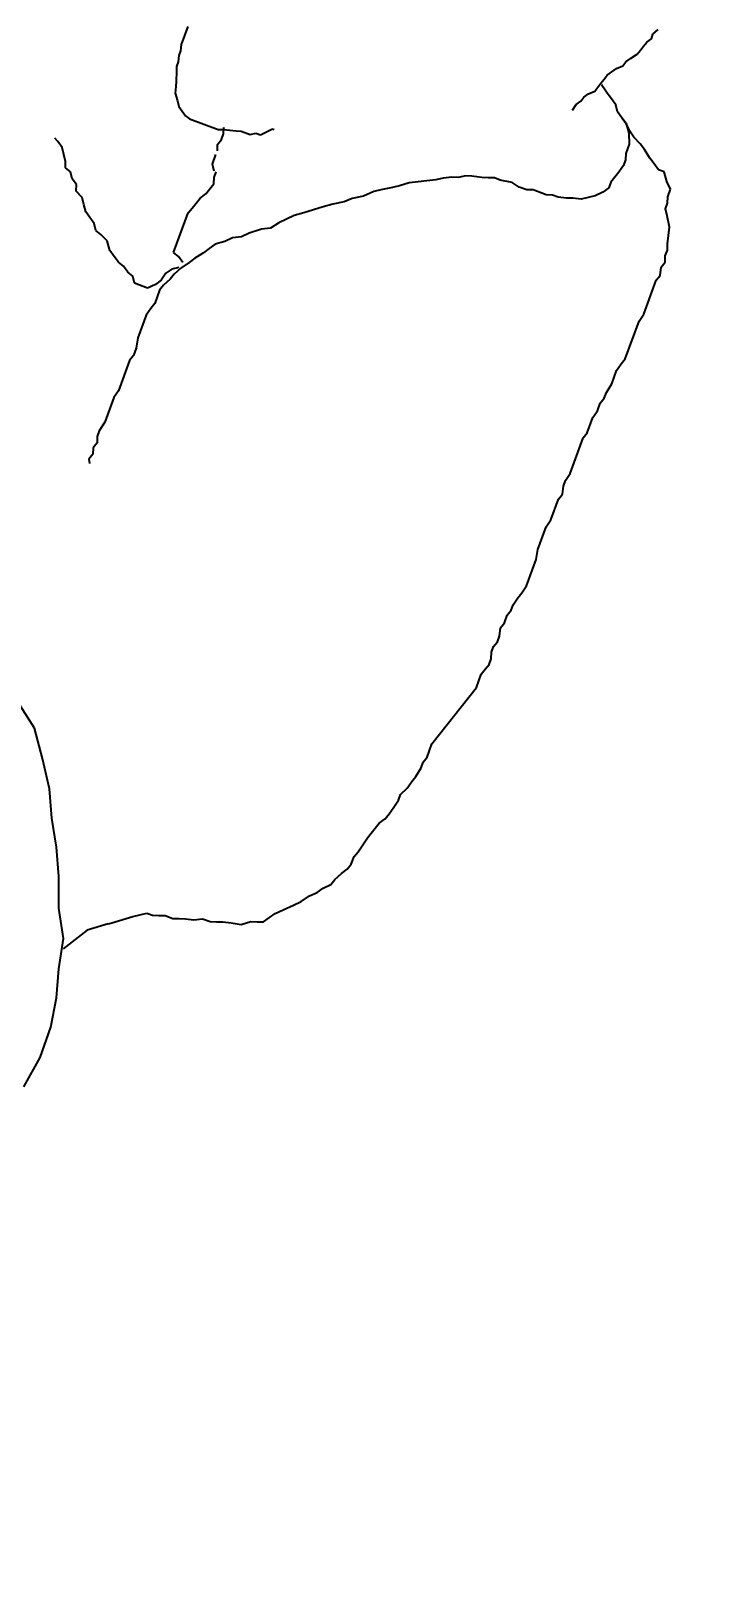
# Model space of a CAD drawing. Header units: millimetres. Extents: x 322668 to 332469, y 13187 to 20117.
# Drawn here: x 328912.1 to 328936.2, y 17567.4 to 17621 of the extents above; entities that cross this region are included whole.
import ezdxf

# ---------------------------------------------------------------- set-up
doc = ezdxf.new("R2010")
doc.units = ezdxf.units.MM
doc.header["$LTSCALE"] = 50
doc.header["$MEASUREMENT"] = 0
doc.header["$PDMODE"] = 3
doc.header["$PDSIZE"] = -0.5
doc.layers.get('0').update_dxf_attribs({"linetype": 'CONTINUOUS'})
doc.layers.get('DEFPOINTS').update_dxf_attribs({"linetype": 'CONTINUOUS'})
doc.layers.add('MIM_OLCU-DIS', color=1, linetype='CONTINUOUS')
doc.styles.add('OLCU', font='TSIMPLEX.SHX', dxfattribs={"width": 0.7})
doc.dimstyles.new('200-OLCU-DIŞ', dxfattribs={"dimtxt": 30, "dimasz": 10, "dimexe": 0, "dimexo": 0, "dimgap": 10, "dimtad": 1, "dimdec": 1, "dimdsep": 46, "dimtxsty": 'OLCU', "dimblk1": 'DOT', "dimblk2": 'DOT', "dimsah": 1, "dimcen": 0, "dimclrd": 7, "dimclre": 7, "dimclrt": 4, "dimadec": 0, "dimazin": 0, "dimtfac": 1, "dimtdec": 1, "dimtix": 1, "dimtmove": 2, "dimatfit": 3, "dimldrblk": 'DOT', "dimfxl": 0, "dimtolj": 1, "dimarcsym": 0})

# ---------------------------------------------------------------- blocks, each defined once
blk = doc.blocks.new('_DOT')
at = {"color": 0, "linetype": 'ByBlock'}
blk.add_line((-0.5, 0), (-1, 0), dxfattribs=at)
at = {"color": 0, "linetype": 'ByBlock', "const_width": 0.5}
blk.add_lwpolyline([(-0.25, 0, 1), (0.25, 0, 1)], format="xyb", close=True, dxfattribs=at)
blk = doc.blocks.new('*D159')
at = {"layer": 'DEFPOINTS', "color": 0}
for p in [(329577.746, 18407.964, -57.501), (327588.544, 14892.995), (330092.587, 14892.995)]:
    blk.add_point(p, dxfattribs=at)
at = {"layer": 'MIM_OLCU-DIS', "color": 7, "lineweight": -2}
for p, q in [((330052.834, 18407.964), (330092.587, 18407.964)), ((330092.587, 18397.964), (330092.587, 14902.995)), ((330052.587, 14892.995), (330092.587, 14892.995))]:
    blk.add_line(p, q, dxfattribs=at)
at = {"layer": 'MIM_OLCU-DIS', "color": 7, "lineweight": -2, "xscale": 10, "yscale": 10, "zscale": 10}
for p, rotation in [((330092.587, 18407.964), 90), ((330092.587, 14892.995), 270)]:
    blk.add_blockref('_DOT', p, dxfattribs=dict(at, rotation=rotation))
at = {"layer": 'MIM_OLCU-DIS', "color": 4, "insert": (330067.587, 16650.479), "char_height": 30, "attachment_point": 5, "rotation": 90, "style": 'OLCU'}
blk.add_mtext('\\A1;3515', dxfattribs=at)
blk = doc.blocks.new('İNSAN-1')
for p, q in [((-13.812, 26.484), (-14.381, 25.469)), ((-14.381, 25.469), (-14.747, 24.412)), ((-14.747, 24.412), (-14.951, 23.396)), ((-14.951, 23.396), (-15.032, 22.381)), ((-15.032, 22.381), (-15.194, 21.324)), ((-16.018, 21.033), (-15.175, 21.688)), ((-16.741, 20.818), (-16.018, 21.033)), ((-15.194, 21.324), (-15.032, 20.268)), ((-22.557, 20.453), (-22.826, 20.328)), ((-22.353, 20.601), (-22.557, 20.453)), ((-22.15, 20.75), (-22.353, 20.601)), ((-21.929, 20.743), (-22.15, 20.75)), ((-21.708, 20.736), (-21.929, 20.743)), ((-21.373, 20.836), (-21.708, 20.736)), ((-21.02, 20.781), (-21.373, 20.836)), ((-20.733, 20.75), (-21.02, 20.781)), ((-20.512, 20.743), (-20.733, 20.75)), ((-20.291, 20.736), (-20.512, 20.743)), ((-20.029, 20.64), (-20.291, 20.736)), ((-19.718, 20.674), (-20.029, 20.64)), ((-19.431, 20.643), (-19.718, 20.674)), ((-19.21, 20.636), (-19.431, 20.643)), ((-18.989, 20.629), (-19.21, 20.636)), ((-18.727, 20.533), (-18.989, 20.629)), ((-18.506, 20.526), (-18.727, 20.533)), ((-18.284, 20.519), (-18.506, 20.526)), ((-18.088, 20.446), (-18.284, 20.519)), ((-17.842, 20.505), (-18.088, 20.446)), ((-17.597, 20.564), (-17.842, 20.505)), ((-16.753, 20.816), (-17.597, 20.564)), ((-23.749, 19.848), (-24.018, 19.724)), ((-23.455, 20.038), (-23.749, 19.848)), ((-23.186, 20.163), (-23.455, 20.038)), ((-22.826, 20.328), (-23.186, 20.163)), ((-15.032, 20.268), (-15.032, 19.171)), ((-24.629, 19.279), (-24.857, 19.065)), ((-24.491, 19.451), (-24.629, 19.279)), ((-24.222, 19.576), (-24.491, 19.451)), ((-24.018, 19.724), (-24.222, 19.576)), ((-25.199, 18.743), (-25.295, 18.481)), ((-25.061, 18.916), (-25.199, 18.743)), ((-24.857, 19.065), (-25.061, 18.916)), ((-15.032, 19.171), (-14.951, 18.155)), ((-25.433, 18.308), (-25.596, 18.07)), ((-25.295, 18.481), (-25.433, 18.308)), ((-25.758, 17.832), (-25.896, 17.659)), ((-25.596, 18.07), (-25.758, 17.832)), ((-14.951, 18.155), (-14.788, 17.139)), ((-26.376, 17.165), (-26.514, 16.993)), ((-26.172, 17.314), (-26.376, 17.165)), ((-26.034, 17.487), (-26.172, 17.314)), ((-25.896, 17.659), (-26.034, 17.487)), ((-14.788, 17.139), (-14.707, 16.123)), ((-26.676, 16.755), (-26.838, 16.516)), ((-26.514, 16.993), (-26.676, 16.755)), ((-27.139, 16.105), (-27.301, 15.867)), ((-26.911, 16.32), (-27.139, 16.105)), ((-26.838, 16.516), (-26.911, 16.32)), ((-14.707, 16.123), (-14.463, 15.067)), ((-27.439, 15.695), (-27.626, 15.391)), ((-27.301, 15.867), (-27.439, 15.695)), ((-27.836, 15.021), (-28.005, 14.562)), ((-27.698, 15.194), (-27.836, 15.021)), ((-27.626, 15.391), (-27.698, 15.194)), ((-14.463, 15.067), (-14.178, 14.011)), ((-28.005, 14.562), (-29.548, 12.597)), ((-14.178, 14.011), (-13.528, 12.995)), ((-29.548, 12.597), (-29.717, 12.138)), ((-29.994, 11.793), (-30.066, 11.596)), ((-29.855, 11.965), (-29.994, 11.793)), ((-29.717, 12.138), (-29.855, 11.965)), ((-30.073, 11.375), (-30.145, 11.178)), ((-30.066, 11.596), (-30.073, 11.375)), ((-30.356, 10.809), (-30.387, 10.522)), ((-30.283, 11.005), (-30.356, 10.809)), ((-30.145, 11.178), (-30.283, 11.005)), ((-30.525, 10.349), (-30.621, 10.087)), ((-30.387, 10.522), (-30.525, 10.349)), ((-30.832, 9.718), (-30.994, 9.479)), ((-30.76, 9.914), (-30.832, 9.718)), ((-30.621, 10.087), (-30.76, 9.914)), ((-31.132, 9.307), (-31.295, 9.068)), ((-30.994, 9.479), (-31.132, 9.307)), ((-31.295, 9.068), (-31.633, 8.15)), ((-31.633, 8.15), (-31.688, 7.798)), ((-31.688, 7.798), (-31.978, 7.011)), ((-31.978, 7.011), (-32.14, 6.772)), ((-32.14, 6.772), (-32.405, 6.051)), ((-32.405, 6.051), (-32.544, 5.878)), ((-32.647, 5.395), (-32.809, 5.156)), ((-32.575, 5.591), (-32.647, 5.395)), ((-32.544, 5.878), (-32.575, 5.591)), ((-32.809, 5.156), (-33.268, 3.91)), ((-16.219, 4.264), (-16.212, 4.485)), ((-16.212, 4.485), (-16.074, 4.657)), ((-16.074, 4.657), (-16.091, 4.813)), ((-33.268, 3.91), (-33.406, 3.737)), ((-16.436, 3.673), (-16.364, 3.87)), ((-16.364, 3.87), (-16.357, 4.091)), ((-16.357, 4.091), (-16.219, 4.264)), ((-33.599, 3.212), (-33.762, 2.974)), ((-33.406, 3.737), (-33.599, 3.212)), ((-16.937, 2.516), (-16.623, 3.369)), ((-16.623, 3.369), (-16.436, 3.673)), ((-33.858, 2.712), (-33.996, 2.539)), ((-33.762, 2.974), (-33.858, 2.712)), ((-34.069, 2.342), (-34.255, 2.038)), ((-33.996, 2.539), (-34.069, 2.342)), ((-17.485, 1.229), (-17.099, 2.278)), ((-17.099, 2.278), (-16.937, 2.516)), ((-34.255, 2.038), (-34.424, 1.579)), ((-34.725, 1.168), (-35.208, -0.144)), ((-34.586, 1.341), (-34.725, 1.168)), ((-34.424, 1.579), (-34.586, 1.341)), ((-17.623, 1.056), (-17.485, 1.229)), ((-17.775, 0.441), (-17.72, 0.793)), ((-17.72, 0.793), (-17.623, 1.056)), ((-18.065, -0.346), (-17.775, 0.441)), ((-35.37, -0.382), (-35.804, -1.563)), ((-35.208, -0.144), (-35.37, -0.382)), ((-18.227, -0.584), (-18.065, -0.346)), ((-18.534, -1.216), (-18.365, -0.757)), ((-18.365, -0.757), (-18.227, -0.584)), ((-35.804, -1.563), (-35.943, -1.736)), ((-19.038, -1.775), (-18.9, -1.603)), ((-18.9, -1.603), (-18.672, -1.389)), ((-18.752, -1.807), (-18.589, -1.568)), ((-18.672, -1.389), (-18.534, -1.216)), ((-18.589, -1.568), (-18.386, -1.42)), ((-18.386, -1.42), (-18.116, -1.295)), ((-18.116, -1.295), (-17.657, -1.465)), ((-17.657, -1.465), (-17.598, -1.71)), ((-35.974, -2.022), (-36.112, -2.195)), ((-35.943, -1.736), (-35.974, -2.022)), ((-19.56, -2.179), (-19.266, -1.99)), ((-19.266, -1.99), (-19.038, -1.775)), ((-19.201, -2.014), (-18.955, -1.955)), ((-18.955, -1.955), (-18.752, -1.807)), ((-17.598, -1.71), (-17.425, -1.848)), ((-17.425, -1.848), (-17.277, -2.052)), ((-17.277, -2.052), (-17.104, -2.19)), ((-36.191, -2.613), (-36.198, -2.834)), ((-36.118, -2.416), (-36.191, -2.613)), ((-36.112, -2.195), (-36.118, -2.416)), ((-20.464, -2.815), (-20.261, -2.666)), ((-20.261, -2.666), (-20.057, -2.518)), ((-20.057, -2.518), (-19.763, -2.328)), ((-19.763, -2.328), (-19.56, -2.179)), ((-19.017, -2.528), (-19.524, -3.906)), ((-19.339, -2.186), (-19.19, -2.39)), ((-19.19, -2.39), (-19.017, -2.528)), ((-17.104, -2.19), (-16.955, -2.393)), ((-16.955, -2.393), (-16.807, -2.597)), ((-16.807, -2.597), (-16.706, -2.932)), ((-36.229, -3.12), (-36.26, -3.407)), ((-36.198, -2.834), (-36.229, -3.12)), ((-22.074, -3.34), (-21.649, -3.198)), ((-21.649, -3.198), (-21.38, -3.074)), ((-21.38, -3.074), (-21.069, -3.039)), ((-21.069, -3.039), (-20.799, -2.915)), ((-20.799, -2.915), (-20.464, -2.815)), ((-16.706, -2.932), (-16.492, -3.16)), ((-16.492, -3.16), (-16.319, -3.298)), ((-36.26, -3.407), (-36.183, -3.807)), ((-23.217, -3.813), (-22.947, -3.689)), ((-22.947, -3.689), (-22.678, -3.564)), ((-22.678, -3.564), (-22.385, -3.374)), ((-22.385, -3.374), (-22.074, -3.34)), ((-16.319, -3.298), (-16.26, -3.543)), ((-16.26, -3.543), (-16.112, -3.747)), ((-16.112, -3.747), (-15.963, -3.95)), ((-36.197, -4.249), (-36.204, -4.47)), ((-36.125, -4.052), (-36.197, -4.249)), ((-36.183, -3.807), (-36.125, -4.052)), ((-24.957, -4.29), (-24.557, -4.214)), ((-24.557, -4.214), (-24.222, -4.113)), ((-24.222, -4.113), (-23.887, -4.013)), ((-23.887, -4.013), (-23.552, -3.913)), ((-23.552, -3.913), (-23.217, -3.813)), ((-19.801, -4.251), (-19.939, -4.424)), ((-19.662, -4.078), (-19.801, -4.251)), ((-19.524, -3.906), (-19.662, -4.078)), ((-15.963, -3.95), (-15.904, -4.196)), ((-15.904, -4.196), (-15.846, -4.441)), ((-36.204, -4.47), (-36.301, -4.733)), ((-36.301, -4.733), (-36.176, -5.002)), ((-34.228, -4.974), (-34.156, -4.777)), ((-34.156, -4.777), (-33.952, -4.629)), ((-33.952, -4.629), (-33.682, -4.504)), ((-33.682, -4.504), (-33.437, -4.446)), ((-33.437, -4.446), (-33.192, -4.387)), ((-33.192, -4.387), (-32.905, -4.418)), ((-32.905, -4.418), (-32.684, -4.425)), ((-32.684, -4.425), (-32.398, -4.456)), ((-32.398, -4.456), (-32.201, -4.529)), ((-32.201, -4.529), (-31.98, -4.535)), ((-31.98, -4.535), (-31.52, -4.705)), ((-31.52, -4.705), (-31.299, -4.711)), ((-31.299, -4.711), (-31.036, -4.808)), ((-31.036, -4.808), (-30.798, -4.97)), ((-26.878, -4.849), (-26.633, -4.79)), ((-26.633, -4.79), (-26.232, -4.714)), ((-26.232, -4.714), (-25.987, -4.656)), ((-25.987, -4.656), (-25.628, -4.49)), ((-25.628, -4.49), (-25.227, -4.414)), ((-25.227, -4.414), (-24.957, -4.29)), ((-20.28, -4.745), (-20.419, -4.918)), ((-20.142, -4.572), (-20.28, -4.745)), ((-19.939, -4.424), (-20.142, -4.572)), ((-15.846, -4.441), (-15.631, -4.669)), ((-15.631, -4.669), (-15.638, -4.89)), ((-36.176, -5.002), (-36.076, -5.337)), ((-36.076, -5.337), (-35.879, -5.409)), ((-34.666, -5.558), (-34.504, -5.319)), ((-34.504, -5.319), (-34.366, -5.147)), ((-34.366, -5.147), (-34.228, -4.974)), ((-30.798, -4.97), (-30.38, -5.05)), ((-30.38, -5.05), (-30.183, -5.122)), ((-30.183, -5.122), (-29.962, -5.129)), ((-29.962, -5.129), (-29.741, -5.136)), ((-29.741, -5.136), (-29.389, -5.191)), ((-29.389, -5.191), (-29.168, -5.198)), ((-29.168, -5.198), (-28.922, -5.139)), ((-28.922, -5.139), (-28.701, -5.146)), ((-28.701, -5.146), (-28.391, -5.112)), ((-28.391, -5.112), (-28.145, -5.053)), ((-28.145, -5.053), (-27.213, -4.949)), ((-27.213, -4.949), (-26.878, -4.849)), ((-20.425, -5.139), (-20.498, -5.335)), ((-20.419, -4.918), (-20.425, -5.139)), ((-15.638, -4.89), (-15.49, -5.093)), ((-15.49, -5.093), (-15.431, -5.338)), ((-15.431, -5.338), (-15.258, -5.476)), ((-35.879, -5.409), (-35.73, -5.613)), ((-35.73, -5.613), (-35.582, -5.817)), ((-35.582, -5.817), (-35.391, -6.11)), ((-34.746, -5.975), (-34.739, -5.754)), ((-34.739, -5.754), (-34.666, -5.558)), ((-20.373, -5.605), (-20.494, -5.933)), ((-20.432, -5.36), (-20.373, -5.605)), ((-15.258, -5.476), (-15.265, -5.697)), ((-15.265, -5.697), (-15.206, -5.943)), ((-35.391, -6.11), (-35.243, -6.314)), ((-35.243, -6.314), (-35.029, -6.542)), ((-34.866, -6.303), (-34.746, -5.975)), ((-34.856, -6.68), (-34.866, -6.303)), ((-20.549, -6.285), (-20.687, -6.458)), ((-20.542, -6.064), (-20.549, -6.285)), ((-15.206, -5.943), (-15.147, -6.188)), ((-15.147, -6.188), (-14.998, -6.391)), ((-14.998, -6.391), (-14.891, -6.505)), ((-35.029, -6.542), (-34.88, -6.745)), ((-34.88, -6.745), (-34.756, -7.015)), ((-34.756, -7.015), (-34.856, -6.68)), ((-22.465, -6.826), (-22.517, -6.806)), ((-22.251, -6.727), (-22.465, -6.826)), ((-22.037, -6.628), (-22.251, -6.727)), ((-21.88, -6.686), (-22.037, -6.628)), ((-21.686, -6.639), (-21.88, -6.686)), ((-21.373, -6.754), (-21.686, -6.639)), ((-21.198, -6.76), (-21.373, -6.754)), ((-20.97, -6.784), (-21.198, -6.76)), ((-20.742, -6.809), (-20.97, -6.784)), ((-20.76, -6.654), (-20.767, -6.875)), ((-20.767, -6.875), (-20.742, -6.81)), ((-20.687, -6.458), (-20.76, -6.654)), ((-20.567, -6.814), (-20.742, -6.809)), ((-19.576, -7.179), (-20.567, -6.814)), ((-34.756, -7.015), (-34.607, -7.218)), ((-34.607, -7.218), (-34.756, -7.015)), ((-34.607, -7.218), (-34.458, -7.422)), ((-34.458, -7.422), (-34.4, -7.667)), ((-32.887, -7.485), (-33.016, -7.674)), ((-19.439, -7.289), (-19.576, -7.179)), ((-19.321, -7.45), (-19.439, -7.289)), ((-19.203, -7.612), (-19.321, -7.45)), ((-34.4, -7.667), (-34.251, -7.871)), ((-34.251, -7.871), (-34.102, -8.075)), ((-33.287, -7.929), (-33.449, -8.047)), ((-33.177, -7.792), (-33.287, -7.929)), ((-33.016, -7.674), (-33.177, -7.792)), ((-19.156, -7.807), (-19.203, -7.612)), ((-19.077, -8.073), (-19.156, -7.807)), ((-34.102, -8.075), (-33.954, -8.278)), ((-33.992, -8.557), (-34.101, -8.694)), ((-33.882, -8.42), (-33.992, -8.557)), ((-33.954, -8.278), (-33.912, -8.368)), ((-33.772, -8.282), (-33.882, -8.42)), ((-33.663, -8.145), (-33.772, -8.282)), ((-33.449, -8.047), (-33.663, -8.145)), ((-19.118, -8.827), (-19.107, -8.476)), ((-19.107, -8.476), (-19.101, -8.3)), ((-19.101, -8.3), (-19.077, -8.073)), ((-34.639, -9.028), (-34.748, -9.165)), ((-34.425, -8.93), (-34.639, -9.028)), ((-34.263, -8.812), (-34.425, -8.93)), ((-34.101, -8.694), (-34.263, -8.812)), ((-19.181, -9.158), (-19.123, -9.002)), ((-19.123, -9.002), (-19.118, -8.827)), ((-35.253, -9.571), (-35.362, -9.708)), ((-35.143, -9.434), (-35.253, -9.571)), ((-34.91, -9.283), (-35.143, -9.434)), ((-34.748, -9.165), (-34.91, -9.283)), ((-19.287, -9.77), (-19.263, -9.542)), ((-19.263, -9.542), (-19.205, -9.386)), ((-19.205, -9.386), (-19.181, -9.158)), ((-35.691, -10.12), (-35.872, -10.29)), ((-35.634, -9.963), (-35.691, -10.12)), ((-35.472, -9.845), (-35.634, -9.963)), ((-35.362, -9.708), (-35.472, -9.845)), ((-19.517, -10.395), (-19.287, -9.77))]:
    blk.add_line(p, q)

msp = doc.modelspace()

# ---------------------------------------------------------------- block references
at = {"color": 7, "rotation": 180}
msp.add_blockref('İNSAN-1', (328898.074, 17610.744, 14.889), dxfattribs=at)

# ---------------------------------------------------------------- dimensions: what is measured, and where the dimension line sits
at = {"layer": 'MIM_OLCU-DIS', "color": 22}
dim = msp.add_linear_dim(base=(330092.587, 14892.995), p1=(329577.746, 18407.964, -57.501), p2=(327588.544, 14892.995), angle=270, dimstyle='200-OLCU-DIŞ', dxfattribs=at)
dim.commit()
dim.dimension.update_dxf_attribs({"geometry": '*D159', "text_midpoint": (330067.587, 16650.479)})

doc.saveas('drawing.dxf')
